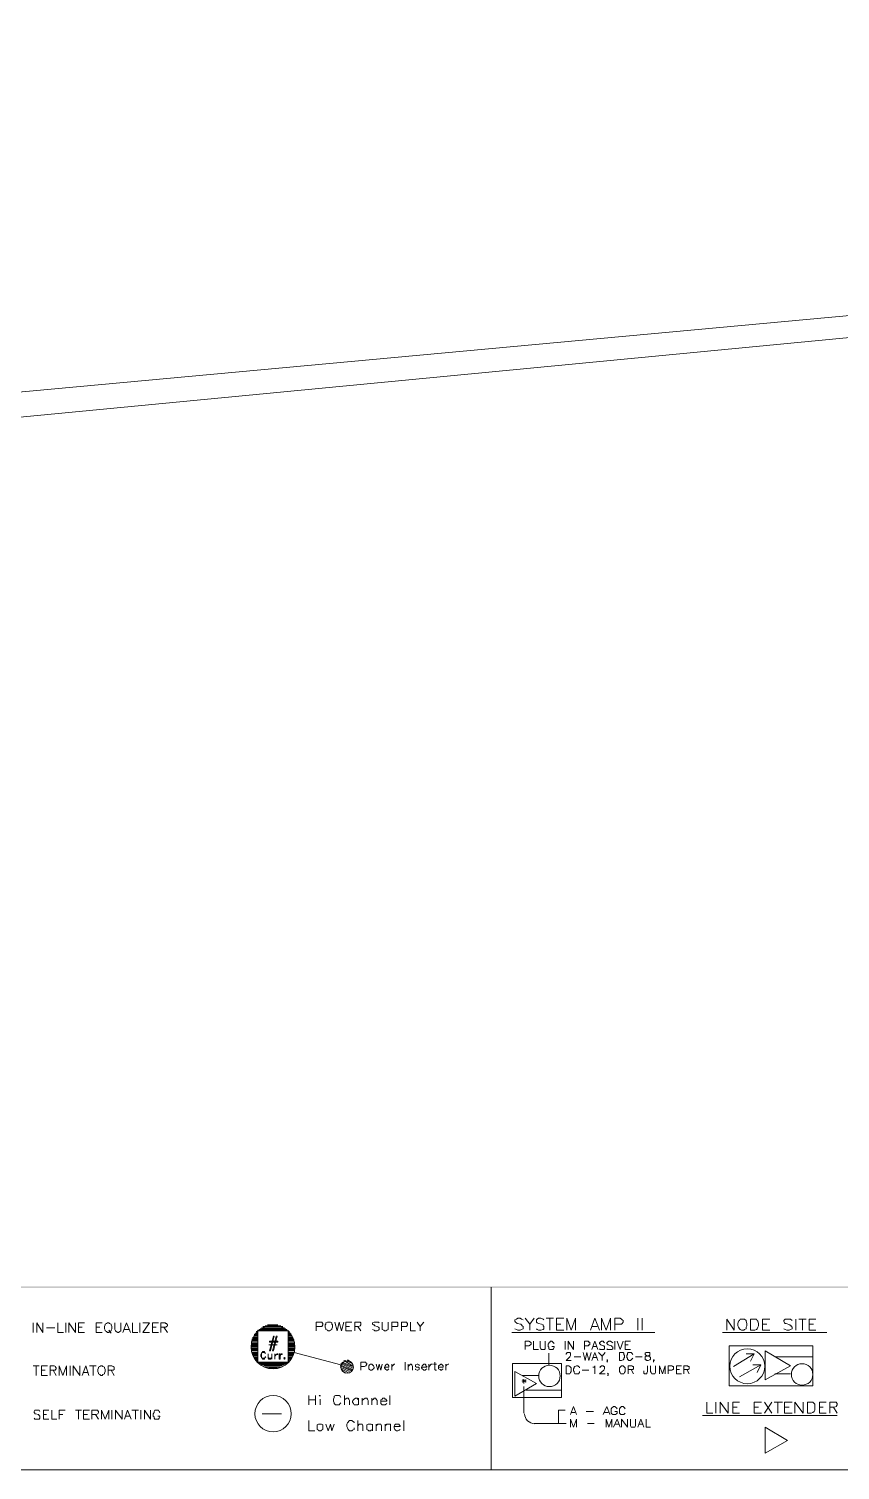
# Model space of a CAD drawing. Header units: millimetres. Extents: x 3.6 to 37.8, y 0.6 to 28.7.
# Drawn here: x 13.33 to 17.89, y 0.59 to 8.7 of the extents above; entities that cross this region are included whole.
import ezdxf

# ---------------------------------------------------------------- set-up
doc = ezdxf.new("R2010")
doc.units = ezdxf.units.MM
doc.layers.add('PDF_Batangas$Geomap$BOUNDARY-NODE', color=3, linetype='Continuous')
doc.layers.add('PDF_FRAME-TB', color=7, linetype='Continuous')

msp = doc.modelspace()

# ---------------------------------------------------------------- linework, layer by layer
at = {"layer": 'PDF_Batangas$Geomap$BOUNDARY-NODE', "lineweight": 0}
msp.add_lwpolyline([(16.5246, 24.3841), (26.7411, 28.4328), (28.6664, 23.1193), (30.571, 23.8694), (32.0671, 19.6145), (30.025, 18.7185), (30.2146, 17.9288), (34.6967, 7.5935), (33.2319, 6.1433), (34.0758, 3.3657), (30.9523, 2.3301), (27.237, 7.9457), (12.4385, 6.5808), (10.3402, 10.2649), (8.817, 10.1232)], dxfattribs=at)
at = {"layer": 'PDF_FRAME-TB', "lineweight": 0, "const_width": 0.00417}
msp.add_lwpolyline([(37.7493, 28.6849), (37.7493, 0.5964), (3.5639, 0.5964), (3.5639, 28.6849)], close=True, dxfattribs=at)
at = {"layer": 'PDF_FRAME-TB', "color": 254, "lineweight": 0, "true_color": 0xdcdcdc}
msp.add_lwpolyline([(30.9502, 2.2738), (34.1299, 3.3448), (33.2673, 6.137), (34.7425, 7.5748), (30.2667, 17.9267), (30.1209, 18.6643), (32.1421, 19.577), (30.596, 23.9528), (28.6914, 23.186), (26.7786, 28.5286), (16.2267, 24.5362), (18.823, 17.7391), (8.7336, 13.43), (7.3167, 12.6507), (8.7336, 9.9585), (10.2381, 10.1377), (12.2634, 6.4204), (27.1453, 7.8498)], close=True, dxfattribs=at)
at = {"layer": 'PDF_FRAME-TB', "lineweight": 9}
msp.add_lwpolyline([(15.9308, 1.6237), (15.9308, 0.5943)], dxfattribs=at)
at = {"layer": 'PDF_FRAME-TB', "color": 8, "lineweight": 0, "true_color": 0x808080}
for points in [[(13.3553, 1.4237), (13.3553, 1.3695)], [(13.3761, 1.3695), (13.3761, 1.4237), (13.4095, 1.3695), (13.4095, 1.4237)], [(13.4303, 1.3945), (13.4762, 1.3945)], [(13.4928, 1.4237), (13.4928, 1.3695), (13.5262, 1.3695)], [(13.5387, 1.4237), (13.5387, 1.3695)], [(13.5553, 1.3695), (13.5553, 1.4237), (13.5928, 1.3695), (13.5928, 1.4237)], [(13.6428, 1.3695), (13.6095, 1.3695), (13.6095, 1.4237), (13.6428, 1.4237)], [(13.6095, 1.3986), (13.6303, 1.3986)], [(13.7429, 1.3695), (13.7095, 1.3695), (13.7095, 1.4237), (13.7429, 1.4237)], [(13.7095, 1.3986), (13.7304, 1.3986)], [(13.7804, 1.382), (13.7929, 1.3653)], [(13.8137, 1.4237), (13.8137, 1.3861), (13.8179, 1.3778), (13.822, 1.3736), (13.8304, 1.3695), (13.8346, 1.3695), (13.8429, 1.3736), (13.8471, 1.3778), (13.8471, 1.3861), (13.8471, 1.4237)], [(13.8596, 1.3695), (13.8804, 1.4237), (13.9012, 1.3695)], [(13.8679, 1.3861), (13.8929, 1.3861)], [(13.9137, 1.4237), (13.9137, 1.3695), (13.9429, 1.3695)], [(13.9554, 1.4237), (13.9554, 1.3695)], [(14.0096, 1.3695), (13.9721, 1.3695), (14.0096, 1.4237), (13.9721, 1.4237)], [(14.0596, 1.3695), (14.0263, 1.3695), (14.0263, 1.4237), (14.0596, 1.4237)], [(14.0263, 1.3986), (14.0471, 1.3986)], [(14.0721, 1.3695), (14.0721, 1.4237), (14.0971, 1.4237), (14.1013, 1.4195), (14.1054, 1.4195), (14.1096, 1.4111), (14.1096, 1.407), (14.1054, 1.4028), (14.1013, 1.3986), (14.0971, 1.3986), (14.0721, 1.3986)], [(14.0888, 1.3986), (14.1096, 1.3695)], [(14.618, 1.382), (14.7847, 1.382)], [(14.6264, 1.3861), (14.7806, 1.3861)], [(14.6305, 1.3903), (14.7764, 1.3903)], [(14.6389, 1.3945), (14.7681, 1.3945)], [(14.6472, 1.4028), (14.7597, 1.4028)], [(14.6597, 1.407), (14.7472, 1.407)], [(14.6722, 1.4111), (14.7305, 1.4111)], [(14.9473, 1.3778), (14.9473, 1.4278), (14.9723, 1.4278), (14.9806, 1.4278), (14.9806, 1.4237), (14.9848, 1.4195), (14.9848, 1.4111), (14.9806, 1.407), (14.9806, 1.4028), (14.9723, 1.4028), (14.9473, 1.4028)], [(15.0514, 1.4278), (15.0639, 1.3778), (15.0764, 1.4278), (15.0889, 1.3778), (15.1014, 1.4278)], [(15.1473, 1.3778), (15.114, 1.3778), (15.114, 1.4278), (15.1473, 1.4278)], [(15.114, 1.4028), (15.1348, 1.4028)], [(15.164, 1.3778), (15.164, 1.4278), (15.1848, 1.4278), (15.1931, 1.4278), (15.1973, 1.4237), (15.1973, 1.4195), (15.1973, 1.4153), (15.1973, 1.4111), (15.1931, 1.407), (15.1848, 1.4028), (15.164, 1.4028)], [(15.1806, 1.4028), (15.1973, 1.3778)], [(15.3015, 1.4237), (15.2973, 1.4278), (15.289, 1.4278), (15.2765, 1.4278), (15.2723, 1.4278), (15.264, 1.4237), (15.264, 1.4153), (15.2681, 1.4111), (15.2723, 1.4111), (15.2765, 1.407), (15.289, 1.4028), (15.2973, 1.3986), (15.3015, 1.3945), (15.3015, 1.3861), (15.2973, 1.382), (15.289, 1.3778), (15.2765, 1.3778), (15.2723, 1.382), (15.264, 1.3861)], [(15.3182, 1.4278), (15.3182, 1.3945), (15.3182, 1.3861), (15.3265, 1.382), (15.3307, 1.3778), (15.339, 1.3778), (15.3432, 1.382), (15.3515, 1.3861), (15.3515, 1.3945), (15.3515, 1.4278)], [(15.3723, 1.3778), (15.3723, 1.4278), (15.3932, 1.4278), (15.4015, 1.4278), (15.4057, 1.4237), (15.4057, 1.4195), (15.4057, 1.4111), (15.4057, 1.407), (15.4015, 1.4028), (15.3932, 1.4028), (15.3723, 1.4028)], [(15.4265, 1.3778), (15.4265, 1.4278), (15.4473, 1.4278), (15.4557, 1.4278), (15.4557, 1.4237), (15.4598, 1.4195), (15.4598, 1.4111), (15.4557, 1.407), (15.4557, 1.4028), (15.4473, 1.4028), (15.4265, 1.4028)], [(15.4765, 1.4278), (15.4765, 1.3778), (15.5057, 1.3778)], [(15.514, 1.4278), (15.5307, 1.4028), (15.5307, 1.3778)], [(15.5515, 1.4278), (15.5307, 1.4028)], [(16.11, 1.4403), (16.1016, 1.4445), (16.0933, 1.4487), (16.0808, 1.4487), (16.0725, 1.4445), (16.0641, 1.4403), (16.0641, 1.432), (16.0683, 1.4278), (16.0725, 1.4237), (16.0766, 1.4195), (16.0975, 1.4153), (16.1016, 1.4111), (16.1058, 1.407), (16.11, 1.4028), (16.11, 1.3903), (16.1016, 1.3861), (16.0933, 1.382), (16.0808, 1.382), (16.0725, 1.3861), (16.0641, 1.3903)], [(16.1225, 1.4487), (16.1475, 1.4153), (16.1475, 1.382)], [(16.1725, 1.4487), (16.1475, 1.4153)], [(16.2267, 1.4403), (16.2225, 1.4445), (16.21, 1.4487), (16.1975, 1.4487), (16.1891, 1.4445), (16.185, 1.4403), (16.185, 1.432), (16.185, 1.4278), (16.1891, 1.4237), (16.1975, 1.4195), (16.2142, 1.4153), (16.2225, 1.4111), (16.2225, 1.407), (16.2267, 1.4028), (16.2267, 1.3903), (16.2225, 1.3861), (16.21, 1.382), (16.1975, 1.382), (16.1891, 1.3861), (16.185, 1.3903)], [(16.2392, 1.4487), (16.2808, 1.4487)], [(16.26, 1.4487), (16.26, 1.382)], [(16.3392, 1.382), (16.2975, 1.382), (16.2975, 1.4487), (16.3392, 1.4487)], [(16.2975, 1.4153), (16.3225, 1.4153)], [(16.3558, 1.382), (16.3558, 1.4487), (16.3809, 1.382), (16.4059, 1.4487), (16.4059, 1.382)], [(16.4892, 1.382), (16.5142, 1.4487), (16.5392, 1.382)], [(16.4975, 1.4028), (16.5267, 1.4028)], [(16.5517, 1.382), (16.5517, 1.4487), (16.5767, 1.382), (16.6017, 1.4487), (16.6017, 1.382)], [(16.6267, 1.382), (16.6267, 1.4487), (16.6559, 1.4487), (16.6642, 1.4445), (16.6684, 1.4403), (16.6726, 1.4362), (16.6726, 1.4278), (16.6684, 1.4195), (16.6642, 1.4153), (16.6559, 1.4153), (16.6267, 1.4153)], [(16.7559, 1.4487), (16.7559, 1.382)], [(16.7809, 1.4487), (16.7809, 1.382)], [(17.256, 1.382), (17.256, 1.4445), (17.2977, 1.382), (17.2977, 1.4445)], [(17.4977, 1.382), (17.456, 1.382), (17.456, 1.4445), (17.4977, 1.4445)], [(17.456, 1.4153), (17.4811, 1.4153)], [(17.6227, 1.4362), (17.6144, 1.4445), (17.6061, 1.4445), (17.5936, 1.4445), (17.5852, 1.4445), (17.5769, 1.4362), (17.5769, 1.432), (17.5811, 1.4237), (17.5852, 1.4195), (17.5894, 1.4195), (17.6102, 1.4111), (17.6144, 1.407), (17.6186, 1.407), (17.6227, 1.3986), (17.6227, 1.3903), (17.6144, 1.3861), (17.6061, 1.382), (17.5936, 1.382), (17.5852, 1.3861), (17.5769, 1.3903)], [(17.6436, 1.4445), (17.6436, 1.382)], [(17.6603, 1.4445), (17.7019, 1.4445)], [(17.6811, 1.4445), (17.6811, 1.382)], [(17.7561, 1.382), (17.7186, 1.382), (17.7186, 1.4445), (17.7561, 1.4445)], [(17.7186, 1.4153), (17.7436, 1.4153)], [(14.5805, 1.3195), (14.618, 1.3195)], [(14.5805, 1.3111), (14.618, 1.3111)], [(14.5805, 1.307), (14.618, 1.307)], [(14.5805, 1.3028), (14.618, 1.3028)], [(14.5805, 1.2986), (14.618, 1.2986)], [(14.5847, 1.332), (14.618, 1.332)], [(14.5847, 1.3278), (14.618, 1.3278)], [(14.5847, 1.3236), (14.618, 1.3236)], [(14.5889, 1.3403), (14.618, 1.3403)], [(14.5889, 1.3361), (14.618, 1.3361)], [(14.593, 1.3486), (14.618, 1.3486)], [(14.5972, 1.357), (14.618, 1.357)], [(14.5972, 1.3528), (14.618, 1.3528)], [(14.6014, 1.3611), (14.618, 1.3611)], [(14.6055, 1.3653), (14.618, 1.3653)], [(14.6097, 1.3736), (14.618, 1.3736)], [(14.6139, 1.3778), (14.618, 1.3778)], [(14.6805, 1.2986), (14.7264, 1.2986), (14.6805, 1.2986)], [(14.7889, 1.3778), (14.7931, 1.3778)], [(14.7889, 1.3736), (14.7972, 1.3736)], [(14.7889, 1.3653), (14.8014, 1.3653)], [(14.7889, 1.3611), (14.8056, 1.3611)], [(14.7889, 1.357), (14.8056, 1.357)], [(14.7889, 1.3528), (14.8097, 1.3528)], [(14.7889, 1.3486), (14.8139, 1.3486)], [(14.7889, 1.3403), (14.8139, 1.3403)], [(14.7889, 1.3361), (14.8181, 1.3361)], [(14.7889, 1.332), (14.8181, 1.332)], [(14.7889, 1.3278), (14.8222, 1.3278)], [(14.7889, 1.3236), (14.8222, 1.3236)], [(14.7889, 1.3195), (14.8222, 1.3195)], [(14.7889, 1.3111), (14.8222, 1.3111)], [(14.7889, 1.307), (14.8264, 1.307)], [(14.7889, 1.3028), (14.8264, 1.3028)], [(14.7889, 1.2986), (14.8264, 1.2986)], [(16.0475, 1.3695), (16.8518, 1.3695)], [(16.1225, 1.2736), (16.1225, 1.3195), (16.1433, 1.3195), (16.1516, 1.3153), (16.1558, 1.3111), (16.1558, 1.3028), (16.1516, 1.2986), (16.1433, 1.2945), (16.1225, 1.2945)], [(16.1683, 1.3195), (16.1683, 1.2736), (16.1975, 1.2736)], [(16.2058, 1.3195), (16.2058, 1.2861), (16.21, 1.2778), (16.2142, 1.2736), (16.2183, 1.2736), (16.2225, 1.2736), (16.2308, 1.2736), (16.235, 1.2778), (16.235, 1.2861), (16.235, 1.3195)], [(16.285, 1.307), (16.2808, 1.3111), (16.2767, 1.3153), (16.2725, 1.3195), (16.2642, 1.3195), (16.26, 1.3153), (16.2558, 1.3111), (16.2558, 1.307), (16.2517, 1.3028), (16.2517, 1.2903), (16.2558, 1.2861), (16.2558, 1.2778), (16.26, 1.2736), (16.2642, 1.2736), (16.2725, 1.2736), (16.2767, 1.2736), (16.2808, 1.2778), (16.285, 1.2861), (16.285, 1.2903), (16.2725, 1.2903)], [(16.3475, 1.3195), (16.3475, 1.2736)], [(16.3642, 1.2736), (16.3642, 1.3195), (16.3934, 1.2736), (16.3934, 1.3195)], [(16.4559, 1.2736), (16.4559, 1.3195), (16.4767, 1.3195), (16.4809, 1.3153), (16.485, 1.3153), (16.485, 1.3111), (16.485, 1.3028), (16.485, 1.2986), (16.4809, 1.2986), (16.4767, 1.2945), (16.4559, 1.2945)], [(16.4975, 1.2736), (16.5142, 1.3195), (16.5309, 1.2736)], [(16.5684, 1.3111), (16.5642, 1.3153), (16.5601, 1.3195), (16.5517, 1.3195), (16.5434, 1.3153), (16.5392, 1.3111), (16.5392, 1.307), (16.5434, 1.3028), (16.5475, 1.2986), (16.5601, 1.2945), (16.5642, 1.2945), (16.5684, 1.2903), (16.5684, 1.2861), (16.5684, 1.2778), (16.5642, 1.2736), (16.5601, 1.2736), (16.5517, 1.2736), (16.5434, 1.2736), (16.5392, 1.2778)], [(16.6142, 1.3111), (16.6101, 1.3153), (16.6017, 1.3195), (16.5934, 1.3195), (16.5851, 1.3153), (16.5809, 1.3111), (16.5809, 1.307), (16.5851, 1.3028), (16.5892, 1.2986), (16.6059, 1.2945), (16.6101, 1.2945), (16.6101, 1.2903), (16.6142, 1.2861), (16.6142, 1.2778), (16.6101, 1.2736), (16.6017, 1.2736), (16.5934, 1.2736), (16.5851, 1.2736), (16.5809, 1.2778)], [(16.6267, 1.3195), (16.6267, 1.2736)], [(16.6392, 1.3195), (16.6559, 1.2736), (16.6726, 1.3195)], [(16.7142, 1.2736), (16.6851, 1.2736), (16.6851, 1.3195), (16.7142, 1.3195)], [(16.6851, 1.2986), (16.7017, 1.2986)], [(17.231, 1.3695), (17.8186, 1.3695)], [(14.5805, 1.2945), (14.618, 1.2945)], [(14.5805, 1.2903), (14.618, 1.2903)], [(14.5805, 1.282), (14.618, 1.282)], [(14.5805, 1.2778), (14.618, 1.2778)], [(14.5805, 1.2736), (14.618, 1.2736)], [(14.5805, 1.2695), (14.618, 1.2695)], [(14.5847, 1.2653), (14.618, 1.2653)], [(14.5847, 1.257), (14.618, 1.257)], [(14.5847, 1.2528), (14.618, 1.2528)], [(14.5889, 1.2486), (14.618, 1.2486)], [(14.5889, 1.2445), (14.618, 1.2445)], [(14.593, 1.2403), (14.618, 1.2403)], [(14.593, 1.2361), (14.618, 1.2361)], [(14.5972, 1.2278), (14.618, 1.2278)], [(14.6014, 1.2236), (14.618, 1.2236)], [(14.6014, 1.2194), (14.618, 1.2194)], [(14.7681, 1.2236), (14.7681, 1.2236)], [(14.7889, 1.2945), (14.8264, 1.2945)], [(14.7889, 1.2903), (14.8264, 1.2903)], [(14.7889, 1.282), (14.8264, 1.282)], [(14.7889, 1.2778), (14.8264, 1.2778)], [(14.7889, 1.2736), (14.8264, 1.2736)], [(14.7889, 1.2695), (14.8222, 1.2695)], [(14.7889, 1.2653), (14.8222, 1.2653)], [(14.7889, 1.257), (14.8222, 1.257), (15.0848, 1.1861)], [(14.7889, 1.2528), (14.8181, 1.2528)], [(14.7889, 1.2486), (14.8181, 1.2486)], [(14.7889, 1.2445), (14.8181, 1.2445)], [(14.7889, 1.2403), (14.8139, 1.2403)], [(14.7889, 1.2361), (14.8097, 1.2361)], [(14.7889, 1.2278), (14.8097, 1.2278)], [(14.7889, 1.2236), (14.8056, 1.2236)], [(14.7889, 1.2194), (14.8014, 1.2194)], [(16.2558, 1.1861), (16.2558, 1.2528)], [(16.3517, 1.2445), (16.3517, 1.2486), (16.3558, 1.2528), (16.3558, 1.257), (16.36, 1.257), (16.3683, 1.257), (16.3725, 1.257), (16.3767, 1.2528), (16.3767, 1.2486), (16.3767, 1.2445), (16.3767, 1.2403), (16.3725, 1.2319), (16.3517, 1.2111), (16.3809, 1.2111)], [(16.3975, 1.2319), (16.435, 1.2319)], [(16.4475, 1.257), (16.46, 1.2111), (16.4684, 1.257), (16.4809, 1.2111), (16.4934, 1.257)], [(16.4975, 1.2111), (16.5142, 1.257), (16.5309, 1.2111)], [(16.5017, 1.2903), (16.5225, 1.2903)], [(16.5059, 1.2278), (16.5267, 1.2278)], [(16.535, 1.257), (16.5559, 1.2361), (16.5559, 1.2111)], [(16.5726, 1.257), (16.5559, 1.2361)], [(16.7267, 1.2445), (16.7226, 1.2528), (16.7184, 1.257), (16.7142, 1.257), (16.7059, 1.257), (16.7017, 1.257), (16.6976, 1.2528), (16.6976, 1.2445), (16.6934, 1.2403), (16.6934, 1.2278), (16.6976, 1.2236), (16.6976, 1.2194), (16.7017, 1.2153), (16.7059, 1.2111), (16.7142, 1.2111), (16.7184, 1.2153), (16.7226, 1.2194), (16.7267, 1.2236)], [(16.7434, 1.2319), (16.7809, 1.2319)], [(17.2935, 1.1778), (17.4102, 1.2486), (17.3644, 1.2486)], [(17.4102, 1.2486), (17.3894, 1.2069)], [(17.5269, 1.2319), (17.7394, 1.2319)], [(13.3553, 1.1819), (13.3886, 1.1819)], [(13.372, 1.1819), (13.372, 1.1278)], [(13.4345, 1.1278), (13.4011, 1.1278), (13.4011, 1.1819), (13.4345, 1.1819)], [(13.4011, 1.1569), (13.422, 1.1569)], [(13.4511, 1.1278), (13.4511, 1.1819), (13.472, 1.1819), (13.4803, 1.1778), (13.4803, 1.1736), (13.4845, 1.1694), (13.4845, 1.1653), (13.4803, 1.1611), (13.4803, 1.1569), (13.472, 1.1569), (13.4511, 1.1569)], [(13.4678, 1.1569), (13.4845, 1.1278)], [(13.5012, 1.1278), (13.5012, 1.1819), (13.522, 1.1278), (13.5428, 1.1819), (13.5428, 1.1278)], [(13.5637, 1.1819), (13.5637, 1.1278)], [(13.5803, 1.1278), (13.5803, 1.1819), (13.6178, 1.1278), (13.6178, 1.1819)], [(13.6303, 1.1278), (13.6512, 1.1819), (13.6679, 1.1278)], [(13.6387, 1.1444), (13.6637, 1.1444)], [(13.672, 1.1819), (13.7095, 1.1819)], [(13.6929, 1.1819), (13.6929, 1.1278)], [(13.7762, 1.1278), (13.7762, 1.1819), (13.797, 1.1819), (13.8054, 1.1778), (13.8095, 1.1736), (13.8095, 1.1694), (13.8095, 1.1653), (13.8095, 1.1611), (13.8054, 1.1569), (13.797, 1.1569), (13.7762, 1.1569)], [(13.7929, 1.1569), (13.8095, 1.1278)], [(14.6055, 1.2153), (14.618, 1.2153)], [(14.6097, 1.2111), (14.618, 1.2111)], [(14.6139, 1.2069), (14.618, 1.2069)], [(14.6222, 1.1986), (14.7847, 1.1986)], [(14.6264, 1.1944), (14.7806, 1.1944)], [(14.6347, 1.1903), (14.7722, 1.1903)], [(14.6389, 1.1861), (14.7639, 1.1861)], [(14.6514, 1.1819), (14.7556, 1.1819)], [(14.6597, 1.1736), (14.7431, 1.1736)], [(14.6805, 1.1694), (14.7264, 1.1694)], [(14.7889, 1.2153), (14.7972, 1.2153)], [(14.7889, 1.2111), (14.7931, 1.2111)], [(14.7889, 1.2069), (14.7889, 1.2069)], [(15.1473, 1.1569), (15.0806, 1.1861)], [(15.1431, 1.1528), (15.0806, 1.1819)], [(15.1348, 1.1486), (15.0806, 1.1736)], [(15.1515, 1.1611), (15.0848, 1.1944)], [(15.1265, 1.1444), (15.0848, 1.1653)], [(15.1515, 1.1694), (15.0889, 1.1986)], [(15.1515, 1.1778), (15.0931, 1.2028)], [(15.114, 1.1403), (15.0931, 1.1528)], [(15.1515, 1.1819), (15.1014, 1.2111)], [(15.1515, 1.1944), (15.1098, 1.2111)], [(15.1431, 1.2028), (15.1223, 1.2153)], [(15.1973, 1.1569), (15.1973, 1.2028), (15.2181, 1.2028), (15.2265, 1.2028), (15.2265, 1.1986), (15.2306, 1.1944), (15.2306, 1.1903), (15.2265, 1.1819), (15.2181, 1.1778), (15.1973, 1.1778)], [(15.2848, 1.1903), (15.2932, 1.1569), (15.3015, 1.1903), (15.3098, 1.1569), (15.3182, 1.1903)], [(15.3307, 1.1736), (15.3557, 1.1736), (15.3557, 1.1778), (15.3557, 1.1819), (15.3515, 1.1861), (15.3473, 1.1903), (15.3432, 1.1903), (15.339, 1.1861), (15.3348, 1.1819), (15.3307, 1.1736), (15.3307, 1.1694), (15.3348, 1.1653), (15.339, 1.1611), (15.3432, 1.1569), (15.3473, 1.1569), (15.3515, 1.1611), (15.3557, 1.1653)], [(15.3723, 1.1903), (15.3723, 1.1569)], [(15.3723, 1.1736), (15.3765, 1.1819), (15.3807, 1.1861), (15.3848, 1.1903), (15.389, 1.1903)], [(15.4473, 1.2028), (15.4473, 1.1569)], [(15.464, 1.1903), (15.464, 1.1569)], [(15.464, 1.1778), (15.4724, 1.1861), (15.4765, 1.1903), (15.4807, 1.1903), (15.4849, 1.1861), (15.489, 1.1778), (15.489, 1.1569)], [(15.5265, 1.1819), (15.5265, 1.1861), (15.5182, 1.1903), (15.514, 1.1903), (15.5057, 1.1861), (15.5057, 1.1819), (15.5057, 1.1778), (15.5099, 1.1736), (15.5224, 1.1736), (15.5265, 1.1694), (15.5265, 1.1653), (15.5265, 1.1611), (15.5182, 1.1569), (15.514, 1.1569), (15.5057, 1.1611), (15.5057, 1.1653)], [(15.539, 1.1736), (15.5682, 1.1736), (15.5682, 1.1778), (15.564, 1.1819), (15.564, 1.1861), (15.5599, 1.1903), (15.5515, 1.1903), (15.5474, 1.1861), (15.5432, 1.1819), (15.539, 1.1736), (15.539, 1.1694), (15.5432, 1.1653), (15.5474, 1.1611), (15.5515, 1.1569), (15.5599, 1.1569), (15.564, 1.1611), (15.5682, 1.1653)], [(15.5807, 1.1903), (15.5807, 1.1569)], [(15.5807, 1.1736), (15.5849, 1.1819), (15.589, 1.1861), (15.5932, 1.1903), (15.6015, 1.1903)], [(15.6057, 1.1903), (15.6224, 1.1903)], [(15.614, 1.2028), (15.614, 1.1653), (15.614, 1.1611), (15.6182, 1.1569), (15.6224, 1.1569)], [(15.6349, 1.1736), (15.6599, 1.1736), (15.6599, 1.1778), (15.6599, 1.1819), (15.6557, 1.1861), (15.6516, 1.1903), (15.6474, 1.1903), (15.6432, 1.1861), (15.6349, 1.1819), (15.6349, 1.1736), (15.6349, 1.1694), (15.6349, 1.1653), (15.6432, 1.1611), (15.6474, 1.1569), (15.6516, 1.1569), (15.6557, 1.1611), (15.6599, 1.1653)], [(15.6766, 1.1903), (15.6766, 1.1569)], [(15.6766, 1.1736), (15.6766, 1.1819), (15.6807, 1.1861), (15.6891, 1.1903), (15.6932, 1.1903)], [(16.4267, 1.1694), (16.4267, 1.1736), (16.4225, 1.1778), (16.4184, 1.1819), (16.41, 1.1819), (16.4017, 1.1778), (16.3975, 1.1736), (16.3975, 1.1694), (16.3934, 1.1653), (16.3934, 1.1528), (16.3975, 1.1486), (16.3975, 1.1444), (16.4017, 1.1361), (16.41, 1.1361), (16.4184, 1.1361), (16.4225, 1.1361), (16.4267, 1.1444), (16.4267, 1.1486)], [(16.4434, 1.1569), (16.4809, 1.1569)], [(16.5017, 1.1736), (16.51, 1.1736), (16.5142, 1.1819), (16.5142, 1.1361)], [(16.5434, 1.1694), (16.5434, 1.1736), (16.5434, 1.1778), (16.5475, 1.1778), (16.5517, 1.1819), (16.5601, 1.1819), (16.5642, 1.1778), (16.5684, 1.1778), (16.5684, 1.1736), (16.5684, 1.1694), (16.5684, 1.1653), (16.5642, 1.1569), (16.5392, 1.1361), (16.5726, 1.1361)], [(16.5851, 1.2153), (16.5851, 1.2111), (16.5809, 1.2153), (16.5851, 1.2153), (16.5851, 1.2111), (16.5851, 1.2069), (16.5809, 1.2028)], [(16.5892, 1.1361), (16.5851, 1.1361), (16.5892, 1.1403), (16.5892, 1.1361), (16.5892, 1.1319), (16.5892, 1.1278), (16.5851, 1.1278)], [(16.7017, 1.1361), (16.7017, 1.1819), (16.7226, 1.1819), (16.7267, 1.1778), (16.7309, 1.1778), (16.7309, 1.1736), (16.7309, 1.1694), (16.7309, 1.1653), (16.7267, 1.1611), (16.7226, 1.1611), (16.7017, 1.1611)], [(16.7184, 1.1611), (16.7309, 1.1361)], [(16.8101, 1.1819), (16.8101, 1.1486), (16.8059, 1.1403), (16.8059, 1.1361), (16.8018, 1.1361), (16.7976, 1.1361), (16.7934, 1.1361), (16.7893, 1.1403), (16.7893, 1.1486), (16.7893, 1.1528)], [(16.8268, 1.1819), (16.8268, 1.1486), (16.8309, 1.1444), (16.8351, 1.1361), (16.8393, 1.1361), (16.8434, 1.1361), (16.8518, 1.1361), (16.8559, 1.1444), (16.8559, 1.1486), (16.8559, 1.1819)], [(16.8476, 1.2153), (16.8434, 1.2111), (16.8434, 1.2153), (16.8476, 1.2153), (16.8476, 1.2111), (16.8434, 1.2069), (16.8434, 1.2028)], [(16.8768, 1.1361), (16.8768, 1.1819), (16.8934, 1.1361), (16.9101, 1.1819), (16.9101, 1.1361)], [(16.9268, 1.1361), (16.9268, 1.1819), (16.9476, 1.1819), (16.9518, 1.1778), (16.956, 1.1778), (16.956, 1.1736), (16.956, 1.1653), (16.956, 1.1611), (16.9518, 1.1611), (16.9476, 1.1569), (16.9268, 1.1569)], [(17.0018, 1.1361), (16.9726, 1.1361), (16.9726, 1.1819), (17.0018, 1.1819)], [(16.9726, 1.1611), (16.9893, 1.1611)], [(17.0143, 1.1361), (17.0143, 1.1819), (17.0351, 1.1819), (17.0393, 1.1778), (17.0435, 1.1778), (17.0435, 1.1736), (17.0435, 1.1694), (17.0435, 1.1653), (17.0393, 1.1611), (17.0351, 1.1611), (17.0143, 1.1611)], [(17.031, 1.1611), (17.0435, 1.1361)], [(17.3269, 1.1194), (17.4477, 1.1861)], [(17.4019, 1.1861), (17.4477, 1.1861), (17.4269, 1.1444)], [(17.6144, 1.1361), (17.5269, 1.1361)], [(16.1975, 1.1278), (16.1058, 1.1278)], [(16.1058, 1.1028), (16.1266, 1.0903)], [(16.1266, 1.1028), (16.1058, 1.0903)], [(16.1141, 1.1069), (16.1141, 1.0819)], [(16.1141, 0.9152), (16.1141, 1.0653)], [(14.9056, 1.0152), (14.9056, 0.9611)], [(14.9056, 0.9902), (14.9431, 0.9902)], [(14.9431, 1.0152), (14.9431, 0.9611)], [(14.9681, 0.9944), (14.9681, 0.9611)], [(15.0848, 1.0027), (15.0806, 1.0111), (15.0764, 1.0152), (15.0723, 1.0152), (15.0598, 1.0152), (15.0556, 1.0152), (15.0473, 1.0111), (15.0473, 1.0027), (15.0431, 0.9944), (15.0431, 0.9819), (15.0473, 0.9736), (15.0473, 0.9694), (15.0556, 0.9611), (15.0598, 0.9611), (15.0723, 0.9611), (15.0764, 0.9611), (15.0806, 0.9694), (15.0848, 0.9736)], [(15.1056, 1.0152), (15.1056, 0.9611)], [(15.1056, 0.9861), (15.1098, 0.9944), (15.1181, 0.9986), (15.1265, 0.9986), (15.1306, 0.9944), (15.1348, 0.9861), (15.1348, 0.9611)], [(15.1848, 0.9902), (15.1806, 0.9944), (15.1765, 0.9986), (15.1681, 0.9986), (15.1598, 0.9944), (15.1556, 0.9902), (15.1515, 0.9819), (15.1515, 0.9777), (15.1556, 0.9694), (15.1598, 0.9611), (15.1681, 0.9611), (15.1765, 0.9611), (15.1806, 0.9611), (15.1848, 0.9694)], [(15.1848, 0.9986), (15.1848, 0.9611)], [(15.2056, 0.9986), (15.2056, 0.9611)], [(15.2056, 0.9861), (15.214, 0.9944), (15.2223, 0.9986), (15.2306, 0.9986), (15.2348, 0.9944), (15.239, 0.9861), (15.239, 0.9611)], [(15.2598, 0.9986), (15.2598, 0.9611)], [(15.2598, 0.9861), (15.2681, 0.9944), (15.2723, 0.9986), (15.2806, 0.9986), (15.2848, 0.9944), (15.289, 0.9861), (15.289, 0.9611)], [(15.3098, 0.9819), (15.3432, 0.9819), (15.3432, 0.9861), (15.339, 0.9944), (15.3348, 0.9944), (15.3307, 0.9986), (15.3223, 0.9986), (15.3182, 0.9944), (15.3098, 0.9902), (15.3098, 0.9819), (15.3098, 0.9777), (15.3098, 0.9694), (15.3182, 0.9611), (15.3223, 0.9611), (15.3307, 0.9611), (15.3348, 0.9611), (15.3432, 0.9694)], [(15.3598, 1.0152), (15.3598, 0.9611)], [(16.1266, 1.0444), (16.3267, 1.0444)], [(17.1435, 0.9777), (17.1435, 0.9152), (17.1768, 0.9152)], [(17.1935, 0.9777), (17.1935, 0.9152)], [(17.2185, 0.9152), (17.2185, 0.9777), (17.2643, 0.9152), (17.2643, 0.9777)], [(17.3269, 0.9152), (17.2894, 0.9152), (17.2894, 0.9777), (17.3269, 0.9777)], [(17.4519, 0.9152), (17.4102, 0.9152), (17.4102, 0.9777), (17.4519, 0.9777)], [(17.4685, 0.9777), (17.5102, 0.9152)], [(17.5102, 0.9777), (17.4685, 0.9152)], [(17.5227, 0.9777), (17.5686, 0.9777)], [(17.5436, 0.9777), (17.5436, 0.9152)], [(17.6227, 0.9152), (17.5811, 0.9152), (17.5811, 0.9777), (17.6227, 0.9777)], [(17.6394, 0.9152), (17.6394, 0.9777), (17.6853, 0.9152), (17.6853, 0.9777)], [(17.8144, 0.9152), (17.7769, 0.9152), (17.7769, 0.9777), (17.8144, 0.9777)], [(17.8353, 0.9152), (17.8353, 0.9777), (17.8603, 0.9777), (17.8728, 0.9777), (17.8728, 0.9736), (17.877, 0.9694), (17.877, 0.9611), (17.8728, 0.9569), (17.8728, 0.9527), (17.8603, 0.9486), (17.8353, 0.9486)], [(13.3928, 0.9236), (13.3886, 0.9319), (13.3803, 0.9319), (13.372, 0.9319), (13.3636, 0.9319), (13.3595, 0.9236), (13.3595, 0.9194), (13.3636, 0.9152), (13.3636, 0.9111), (13.3678, 0.9111), (13.3845, 0.9069), (13.3886, 0.9027), (13.3928, 0.8986), (13.3928, 0.8944), (13.3928, 0.8861), (13.3886, 0.8819), (13.3803, 0.8819), (13.372, 0.8819), (13.3636, 0.8819), (13.3595, 0.8861)], [(13.4428, 0.8819), (13.4136, 0.8819), (13.4136, 0.9319), (13.4428, 0.9319)], [(13.4136, 0.9069), (13.4303, 0.9069)], [(13.4595, 0.9319), (13.4595, 0.8819), (13.4887, 0.8819)], [(13.5012, 0.8819), (13.5012, 0.9319), (13.5345, 0.9319)], [(13.5012, 0.9069), (13.522, 0.9069)], [(13.5928, 0.9319), (13.6262, 0.9319)], [(13.6095, 0.9319), (13.6095, 0.8819)], [(13.672, 0.8819), (13.6387, 0.8819), (13.6387, 0.9319), (13.672, 0.9319)], [(13.6387, 0.9069), (13.6595, 0.9069)], [(13.6845, 0.8819), (13.6845, 0.9319), (13.7095, 0.9319), (13.7179, 0.9319), (13.7179, 0.9277), (13.722, 0.9236), (13.722, 0.9194), (13.7179, 0.9111), (13.7095, 0.9069), (13.6845, 0.9069)], [(13.7054, 0.9069), (13.722, 0.8819)], [(13.7387, 0.8819), (13.7387, 0.9319), (13.7595, 0.8819), (13.7804, 0.9319), (13.7804, 0.8819)], [(13.797, 0.9319), (13.797, 0.8819)], [(13.8179, 0.8819), (13.8179, 0.9319), (13.8554, 0.8819), (13.8554, 0.9319)], [(13.8679, 0.8819), (13.8846, 0.9319), (13.9054, 0.8819)], [(13.8721, 0.8986), (13.8971, 0.8986)], [(13.9096, 0.9319), (13.9471, 0.9319)], [(13.9304, 0.9319), (13.9304, 0.8819)], [(13.9596, 0.9319), (13.9596, 0.8819)], [(13.9804, 0.8819), (13.9804, 0.9319), (14.0138, 0.8819), (14.0138, 0.9319)], [(14.0679, 0.9194), (14.0638, 0.9236), (14.0596, 0.9319), (14.0554, 0.9319), (14.0471, 0.9319), (14.0388, 0.9319), (14.0346, 0.9236), (14.0346, 0.9194), (14.0304, 0.9111), (14.0304, 0.8986), (14.0346, 0.8944), (14.0346, 0.8861), (14.0388, 0.8819), (14.0471, 0.8819), (14.0554, 0.8819), (14.0596, 0.8819), (14.0638, 0.8861), (14.0679, 0.8944), (14.0679, 0.8986), (14.0554, 0.8986)], [(14.7514, 0.9111), (14.643, 0.9111)], [(16.3475, 0.9319), (16.31, 0.9319), (16.31, 0.8569)], [(16.3767, 0.9069), (16.3934, 0.9527), (16.41, 0.9069)], [(16.3809, 0.9194), (16.4017, 0.9194)], [(16.4642, 0.9236), (16.5059, 0.9236)], [(16.5601, 0.9069), (16.5809, 0.9527), (16.5976, 0.9069)], [(16.5684, 0.9194), (16.5892, 0.9194)], [(16.6392, 0.9402), (16.6351, 0.9444), (16.6309, 0.9486), (16.6267, 0.9527), (16.6184, 0.9527), (16.6142, 0.9486), (16.6101, 0.9444), (16.6059, 0.9402), (16.6059, 0.9319), (16.6059, 0.9236), (16.6059, 0.9152), (16.6101, 0.9111), (16.6142, 0.9069), (16.6184, 0.9069), (16.6267, 0.9069), (16.6309, 0.9069), (16.6351, 0.9111), (16.6392, 0.9152), (16.6392, 0.9236), (16.6267, 0.9236)], [(16.6851, 0.9402), (16.6809, 0.9444), (16.6767, 0.9486), (16.6726, 0.9527), (16.6642, 0.9527), (16.6601, 0.9486), (16.6559, 0.9444), (16.6517, 0.9402), (16.6517, 0.9319), (16.6517, 0.9236), (16.6517, 0.9152), (16.6559, 0.9111), (16.6601, 0.9069), (16.6642, 0.9069), (16.6726, 0.9069), (16.6767, 0.9069), (16.6809, 0.9111), (16.6851, 0.9152)], [(17.1185, 0.9027), (17.877, 0.9027)], [(17.2894, 0.9486), (17.3144, 0.9486)], [(17.4102, 0.9486), (17.4352, 0.9486)], [(17.5811, 0.9486), (17.6061, 0.9486)], [(17.7769, 0.9486), (17.7978, 0.9486)], [(17.8561, 0.9486), (17.877, 0.9152)], [(14.9056, 0.8735), (14.9056, 0.8152), (14.9389, 0.8152)], [(15.0014, 0.8527), (15.0139, 0.8152), (15.0264, 0.8527), (15.0348, 0.8152), (15.0473, 0.8527)], [(15.1598, 0.861), (15.1598, 0.8652), (15.1515, 0.8694), (15.1473, 0.8735), (15.1348, 0.8735), (15.1306, 0.8694), (15.1265, 0.8652), (15.1223, 0.861), (15.1181, 0.8527), (15.1181, 0.8402), (15.1223, 0.8319), (15.1265, 0.8235), (15.1306, 0.8194), (15.1348, 0.8152), (15.1473, 0.8152), (15.1515, 0.8194), (15.1598, 0.8235), (15.1598, 0.8319)], [(15.1806, 0.8735), (15.1806, 0.8152)], [(15.1806, 0.8444), (15.189, 0.8527), (15.1931, 0.8527), (15.2015, 0.8527), (15.2056, 0.8527), (15.2098, 0.8444), (15.2098, 0.8152)], [(15.264, 0.8485), (15.2556, 0.8527), (15.2515, 0.8527), (15.2431, 0.8527), (15.239, 0.8527), (15.2306, 0.8485), (15.2306, 0.8402), (15.2306, 0.8319), (15.2306, 0.8235), (15.239, 0.8194), (15.2431, 0.8152), (15.2515, 0.8152), (15.2556, 0.8194), (15.264, 0.8235)], [(15.264, 0.8527), (15.264, 0.8152)], [(15.2848, 0.8527), (15.2848, 0.8152)], [(15.2848, 0.8444), (15.2932, 0.8527), (15.2973, 0.8527), (15.3057, 0.8527), (15.3098, 0.8527), (15.314, 0.8444), (15.314, 0.8152)], [(15.3348, 0.8527), (15.3348, 0.8152)], [(15.3348, 0.8444), (15.3432, 0.8527), (15.3515, 0.8527), (15.3598, 0.8527), (15.364, 0.8527), (15.364, 0.8444), (15.364, 0.8152)], [(15.3848, 0.8402), (15.4182, 0.8402), (15.4182, 0.8444), (15.414, 0.8485), (15.414, 0.8527), (15.4057, 0.8527), (15.3973, 0.8527), (15.3932, 0.8527), (15.389, 0.8485), (15.3848, 0.8402), (15.3848, 0.8319), (15.389, 0.8235), (15.3932, 0.8194), (15.3973, 0.8152), (15.4057, 0.8152), (15.414, 0.8194), (15.4182, 0.8235)], [(15.439, 0.8735), (15.439, 0.8152)], [(16.1725, 0.8569), (16.3517, 0.8569)], [(16.3767, 0.836), (16.3767, 0.8819), (16.3934, 0.836), (16.41, 0.8819), (16.41, 0.836)], [(16.4725, 0.8569), (16.51, 0.8569)], [(16.5767, 0.836), (16.5767, 0.8819), (16.5934, 0.836), (16.6101, 0.8819), (16.6101, 0.836)], [(16.6184, 0.836), (16.6392, 0.8819), (16.6559, 0.836)], [(16.6267, 0.8527), (16.6476, 0.8527)], [(16.6642, 0.836), (16.6642, 0.8819), (16.6976, 0.836), (16.6976, 0.8819)], [(16.7142, 0.8819), (16.7142, 0.8485), (16.7142, 0.8444), (16.7184, 0.836), (16.7267, 0.836), (16.7309, 0.836), (16.7392, 0.836), (16.7434, 0.8444), (16.7434, 0.8485), (16.7434, 0.8819)], [(16.7559, 0.836), (16.7726, 0.8819), (16.7893, 0.836)], [(16.7601, 0.8527), (16.7851, 0.8527)], [(16.8018, 0.8819), (16.8018, 0.836), (16.8268, 0.836)]]:
    msp.add_lwpolyline(points, dxfattribs=at)
for points in [[(13.772, 1.4237), (13.7679, 1.4195), (13.7595, 1.4153), (13.7595, 1.4111), (13.7554, 1.4028), (13.7554, 1.3903), (13.7595, 1.382), (13.7595, 1.3778), (13.7679, 1.3736), (13.772, 1.3695), (13.7804, 1.3695), (13.7845, 1.3736), (13.7929, 1.3778), (13.7929, 1.382), (13.797, 1.3903), (13.797, 1.4028), (13.7929, 1.4111), (13.7929, 1.4153), (13.7845, 1.4195), (13.7804, 1.4237)], [(15.0139, 1.4278), (15.0098, 1.4278), (15.0014, 1.4237), (15.0014, 1.4153), (14.9973, 1.4111), (14.9973, 1.3986), (15.0014, 1.3903), (15.0014, 1.3861), (15.0098, 1.382), (15.0139, 1.3778), (15.0223, 1.3778), (15.0264, 1.382), (15.0348, 1.3861), (15.0348, 1.3903), (15.0389, 1.3986), (15.0389, 1.4111), (15.0348, 1.4153), (15.0348, 1.4237), (15.0264, 1.4278), (15.0223, 1.4278)], [(17.3394, 1.4445), (17.331, 1.4445), (17.3269, 1.4362), (17.3227, 1.432), (17.3185, 1.4195), (17.3185, 1.407), (17.3227, 1.3986), (17.3269, 1.3903), (17.331, 1.3861), (17.3394, 1.382), (17.3519, 1.382), (17.356, 1.3861), (17.3644, 1.3903), (17.3644, 1.3986), (17.3685, 1.407), (17.3685, 1.4195), (17.3644, 1.432), (17.3644, 1.4362), (17.356, 1.4445), (17.3519, 1.4445)], [(17.3894, 1.382), (17.3894, 1.4445), (17.4144, 1.4445), (17.4227, 1.4445), (17.4269, 1.4362), (17.431, 1.432), (17.4352, 1.4195), (17.4352, 1.407), (17.431, 1.3986), (17.4269, 1.3903), (17.4227, 1.3861), (17.4144, 1.382)], [(14.618, 1.2028), (14.618, 1.3778), (14.7889, 1.3778), (14.7889, 1.2028)], [(14.7055, 1.3486), (14.6847, 1.2653), (14.6889, 1.2653), (14.7097, 1.3486)], [(14.6847, 1.3153), (14.7305, 1.3153), (14.7305, 1.3195), (14.6847, 1.3195)], [(14.7222, 1.3486), (14.7014, 1.2653), (14.7055, 1.2653), (14.7264, 1.3486)], [(14.6639, 1.2319), (14.6597, 1.2319), (14.6597, 1.2278), (14.6555, 1.2236), (14.6472, 1.2236), (14.643, 1.2236), (14.6389, 1.2319), (14.6389, 1.2361), (14.6389, 1.2445), (14.6389, 1.2528), (14.643, 1.257), (14.6472, 1.257), (14.6555, 1.257), (14.6597, 1.2528), (14.6639, 1.2528), (14.6597, 1.2528), (14.6555, 1.257), (14.6555, 1.2611), (14.6472, 1.2611), (14.643, 1.257), (14.6389, 1.2528), (14.6347, 1.2445), (14.6347, 1.2361), (14.6389, 1.2319), (14.6389, 1.2278), (14.643, 1.2236), (14.6472, 1.2194), (14.6555, 1.2194), (14.6555, 1.2236), (14.6597, 1.2278)], [(14.6972, 1.2278), (14.693, 1.2236), (14.6889, 1.2236), (14.6847, 1.2236), (14.6805, 1.2236), (14.6764, 1.2278), (14.6764, 1.2486), (14.6764, 1.2278), (14.6764, 1.2236), (14.6805, 1.2194), (14.6889, 1.2194), (14.693, 1.2236)], [(14.6972, 1.2194), (14.6972, 1.2486)], [(14.7139, 1.2194), (14.7139, 1.2486)], [(14.7305, 1.2486), (14.7305, 1.2445), (14.7264, 1.2445), (14.7222, 1.2445), (14.718, 1.2403), (14.7139, 1.2361), (14.718, 1.2403), (14.7222, 1.2445), (14.7264, 1.2486)], [(14.7431, 1.2194), (14.7431, 1.2486), (14.7389, 1.2486), (14.7389, 1.2194)], [(14.7556, 1.2486), (14.7556, 1.2445), (14.7514, 1.2445), (14.7472, 1.2445), (14.7431, 1.2403), (14.7431, 1.2361), (14.7431, 1.2403), (14.7472, 1.2445), (14.7514, 1.2486)], [(14.7681, 1.2278), (14.7639, 1.2236), (14.7681, 1.2194), (14.7722, 1.2236)], [(16.6517, 1.2111), (16.6517, 1.257), (16.6642, 1.257), (16.6726, 1.257), (16.6767, 1.2528), (16.6767, 1.2445), (16.6809, 1.2403), (16.6809, 1.2278), (16.6767, 1.2236), (16.6767, 1.2194), (16.6726, 1.2153), (16.6642, 1.2111)], [(16.8059, 1.257), (16.8018, 1.257), (16.7976, 1.2528), (16.7976, 1.2445), (16.8018, 1.2403), (16.8059, 1.2403), (16.8143, 1.2361), (16.8184, 1.2361), (16.8226, 1.2319), (16.8268, 1.2278), (16.8268, 1.2194), (16.8226, 1.2153), (16.8143, 1.2111), (16.8059, 1.2111), (16.8018, 1.2153), (16.7976, 1.2153), (16.7976, 1.2194), (16.7976, 1.2278), (16.7976, 1.2319), (16.8018, 1.2361), (16.8101, 1.2361), (16.8184, 1.2403), (16.8226, 1.2403), (16.8226, 1.2445), (16.8226, 1.2528), (16.8226, 1.257), (16.8143, 1.257)], [(17.7394, 1.0694), (17.2685, 1.0694), (17.2685, 1.2945), (17.7394, 1.2945)], [(17.4727, 1.2653), (17.4727, 1.1028), (17.6144, 1.1819)], [(13.7345, 1.1819), (13.7304, 1.1778), (13.722, 1.1736), (13.722, 1.1694), (13.7179, 1.1611), (13.7179, 1.1486), (13.722, 1.1403), (13.722, 1.1361), (13.7304, 1.1319), (13.7345, 1.1278), (13.7429, 1.1278), (13.747, 1.1319), (13.7554, 1.1361), (13.7554, 1.1403), (13.7595, 1.1486), (13.7595, 1.1611), (13.7554, 1.1694), (13.7554, 1.1736), (13.747, 1.1778), (13.7429, 1.1819)], [(15.2515, 1.1903), (15.2473, 1.1861), (15.2431, 1.1819), (15.2431, 1.1736), (15.2431, 1.1694), (15.2431, 1.1653), (15.2473, 1.1611), (15.2515, 1.1569), (15.2598, 1.1569), (15.264, 1.1611), (15.2681, 1.1653), (15.2723, 1.1694), (15.2723, 1.1736), (15.2681, 1.1819), (15.264, 1.1861), (15.2598, 1.1903)], [(16.3267, 1.0027), (16.0516, 1.0027), (16.0516, 1.1944), (16.3267, 1.1944)], [(16.0641, 1.0111), (16.0641, 1.1486), (16.185, 1.0819)], [(16.3517, 1.1361), (16.3517, 1.1819), (16.3683, 1.1819), (16.3725, 1.1778), (16.3767, 1.1736), (16.3809, 1.1694), (16.3809, 1.1653), (16.3809, 1.1528), (16.3809, 1.1486), (16.3767, 1.1444), (16.3725, 1.1361), (16.3683, 1.1361)], [(16.6642, 1.1819), (16.6601, 1.1778), (16.6559, 1.1736), (16.6517, 1.1694), (16.6517, 1.1653), (16.6517, 1.1528), (16.6517, 1.1486), (16.6559, 1.1444), (16.6601, 1.1361), (16.6642, 1.1361), (16.6726, 1.1361), (16.6767, 1.1361), (16.6809, 1.1444), (16.6851, 1.1486), (16.6851, 1.1528), (16.6851, 1.1653), (16.6851, 1.1694), (16.6809, 1.1736), (16.6767, 1.1778), (16.6726, 1.1819)], [(14.9639, 1.0152), (14.9681, 1.0111), (14.9681, 1.0152)], [(17.7103, 0.9152), (17.7103, 0.9777), (17.7311, 0.9777), (17.7394, 0.9777), (17.7478, 0.9694), (17.7519, 0.9652), (17.7519, 0.9569), (17.7519, 0.9402), (17.7519, 0.9319), (17.7478, 0.9236), (17.7394, 0.9194), (17.7311, 0.9152)], [(14.9639, 0.8527), (14.9598, 0.8527), (14.9514, 0.8485), (14.9514, 0.8402), (14.9514, 0.8319), (14.9514, 0.8235), (14.9598, 0.8194), (14.9639, 0.8152), (14.9723, 0.8152), (14.9764, 0.8194), (14.9848, 0.8235), (14.9848, 0.8319), (14.9848, 0.8402), (14.9848, 0.8485), (14.9764, 0.8527), (14.9723, 0.8527)], [(17.5977, 0.761), (17.4727, 0.836), (17.4727, 0.6902)]]:
    msp.add_lwpolyline(points, close=True, dxfattribs=at)
for points in [[(17.4692, 1.1787, 1), (17.2733, 1.1787, 1)], [(16.1981, 1.1246, 1), (16.3189, 1.1246, 1)], [(17.7401, 1.1329, 1), (17.6192, 1.1329, 1)], [(14.8061, 0.912, 1), (14.6019, 0.912, 1)]]:
    msp.add_lwpolyline(points, format="xyb", close=True, dxfattribs=at)
for centre, radius in [((14.704, 1.2871), 0.1229), ((15.1207, 1.1746), 0.0354)]:
    msp.add_circle(centre, radius, dxfattribs=at)
msp.add_arc((16.1751, 0.912), 0.0563, 180.00002, 269.99998, dxfattribs=at)
at = {"layer": 'PDF_FRAME-TB', "transparency": 33554559}
for points in [[(37.7514, 1.6195), (37.7514, 1.6279), (3.5618, 1.6195)], [(37.7514, 1.6279), (3.5618, 1.6195), (3.5618, 1.6279)]]:
    msp.add_solid(points, dxfattribs=at)

doc.saveas('drawing.dxf')
